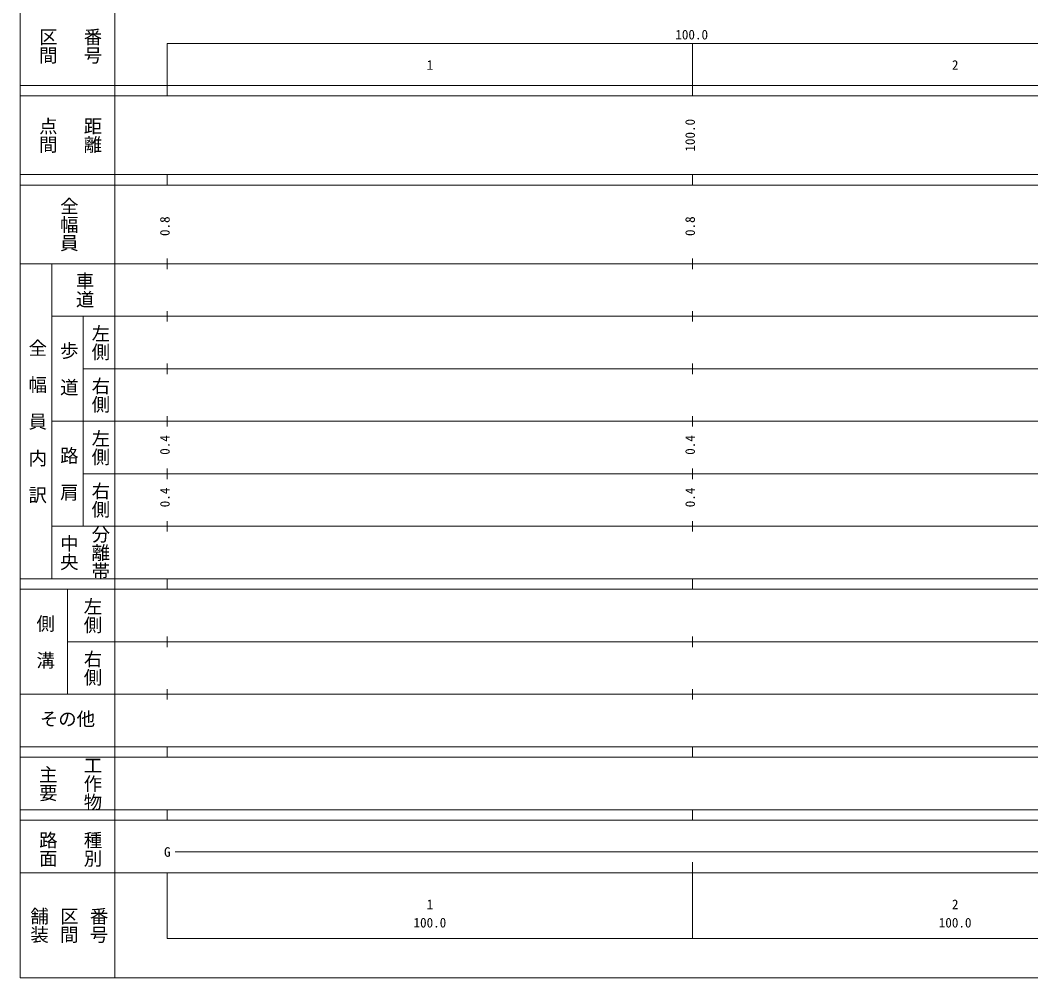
# Model space of a CAD drawing. Units: millimetres on the paper, enlarged 1000 times. Extents: x 60658 to 700658, y 3130 to 363130.
# Drawn here: x 60658 to 253054, y 3130 to 185539 of the extents above; entities that cross this region are included whole.
import ezdxf
from ezdxf.enums import TextEntityAlignment as Align

# ---------------------------------------------------------------- set-up
doc = ezdxf.new("R2010")
doc.units = ezdxf.units.MM
doc.header["$LTSCALE"] = 1000
doc.layers.add('S-SUV', color=7, linetype='Continuous', lineweight=13)
doc.styles.add('@ＭＳ ゴシック', font='')
doc.styles.add('ＭＳ ゴシック', font='')
doc.styles.get('@ＭＳ ゴシック').set_extended_font_data('@MS Gothic')
doc.styles.get('ＭＳ ゴシック').set_extended_font_data('MS Gothic')

msp = doc.modelspace()

# ---------------------------------------------------------------- linework, layer by layer
at = {"layer": 'S-SUV'}
for p, q in [((60658, 363130), (60658, 3130)), ((78658, 353130), (78658, 3130)), ((88658, 181130), (599658, 181130)), ((88658, 181130), (88658, 171130)), ((188658, 171130), (188658, 181130)), ((60658, 173130), (599658, 173130)), ((60658, 171130), (599658, 171130)), ((60658, 156130), (599658, 156130)), ((88658, 154130), (88658, 156130)), ((188658, 154130), (188658, 156130)), ((60658, 154130), (599658, 154130)), ((60658, 139130), (599658, 139130)), ((66658, 79130), (66658, 139130)), ((88658, 138130), (88658, 140130)), ((188658, 138130), (188658, 140130)), ((66658, 129130), (599658, 129130)), ((72658, 129130), (72658, 89130)), ((88658, 128130), (88658, 130130)), ((188658, 128130), (188658, 130130)), ((88658, 118130), (88658, 120130)), ((188658, 118130), (188658, 120130)), ((72658, 119130), (599658, 119130)), ((88658, 108130), (88658, 110130)), ((188658, 108130), (188658, 110130)), ((66658, 109130), (599658, 109130)), ((88658, 98130), (88658, 100130)), ((188658, 98130), (188658, 100130)), ((72658, 99130), (599658, 99130)), ((66658, 89130), (599658, 89130)), ((88658, 88130), (88658, 90130)), ((188658, 88130), (188658, 90130)), ((60658, 79130), (599658, 79130)), ((88658, 77130), (88658, 79130)), ((188658, 77130), (188658, 79130)), ((60658, 77130), (599658, 77130)), ((69658, 77130), (69658, 57130)), ((88658, 66130), (88658, 68130)), ((188658, 66130), (188658, 68130)), ((69658, 67130), (599658, 67130)), ((88658, 56130), (88658, 58130)), ((188658, 56130), (188658, 58130)), ((60658, 57130), (599658, 57130)), ((60658, 47130), (599658, 47130)), ((88658, 45130), (88658, 47130)), ((188658, 45130), (188658, 47130)), ((60658, 45130), (599658, 45130)), ((60658, 35130), (599658, 35130)), ((88658, 33130), (88658, 35130)), ((188658, 33130), (188658, 35130)), ((60658, 33130), (599658, 33130)), ((90158, 27130), (587158, 27130)), ((188658, 10630), (188658, 25130)), ((60658, 23130), (599658, 23130)), ((88658, 23130), (88658, 10630)), ((88658, 10630), (599658, 10630)), ((60658, 3130), (700658, 3130))]:
    msp.add_line(p, q, dxfattribs=at)

# ---------------------------------------------------------------- texts
for s, height, rotation, style, p in [('区間', 2566, 270, '@ＭＳ ゴシック', (63908, 184130)), ('番号', 2566, 270, '@ＭＳ ゴシック', (72408, 184130)), ('点間', 2566, 270, '@ＭＳ ゴシック', (63908, 167130)), ('距離', 2566, 270, '@ＭＳ ゴシック', (72408, 167130)), ('100.0', 1833, 90, 'ＭＳ ゴシック', (189658, 160505)), ('全幅員', 2566, 270, '@ＭＳ ゴシック', (67908, 151880)), ('0.8', 1833, 90, 'ＭＳ ゴシック', (89658, 144429)), ('0.8', 1833, 90, 'ＭＳ ゴシック', (189658, 144429)), ('車道', 2566, 270, '@ＭＳ ゴシック', (70908, 137630)), ('左側', 2566, 270, '@ＭＳ ゴシック', (73908, 127630)), ('全\u3000幅\u3000員\u3000内\u3000訳', 2566, 270, '@ＭＳ ゴシック', (61908, 124880)), ('歩\u3000道', 2566, 270, '@ＭＳ ゴシック', (67908, 124380)), ('右側', 2566, 270, '@ＭＳ ゴシック', (73908, 117630)), ('左側', 2566, 270, '@ＭＳ ゴシック', (73908, 107630)), ('0.4', 1833, 90, 'ＭＳ ゴシック', (89658, 102755)), ('0.4', 1833, 90, 'ＭＳ ゴシック', (189658, 102755)), ('路\u3000肩', 2566, 270, '@ＭＳ ゴシック', (67908, 104380)), ('右側', 2566, 270, '@ＭＳ ゴシック', (73908, 97630)), ('0.4', 1833, 90, 'ＭＳ ゴシック', (89658, 92755)), ('0.4', 1833, 90, 'ＭＳ ゴシック', (189658, 92755)), ('分離帯', 2566, 270, '@ＭＳ ゴシック', (73908, 89380)), ('中央', 2566, 270, '@ＭＳ ゴシック', (67908, 87630)), ('左側', 2566, 270, '@ＭＳ ゴシック', (72408, 75630)), ('側\u3000溝', 2566, 270, '@ＭＳ ゴシック', (63408, 72380)), ('右側', 2566, 270, '@ＭＳ ゴシック', (72408, 65630)), ('工作物', 2566, 270, '@ＭＳ ゴシック', (72408, 45380)), ('主要', 2566, 270, '@ＭＳ ゴシック', (63908, 43630)), ('路面', 2566, 270, '@ＭＳ ゴシック', (63908, 31130)), ('種別', 2566, 270, '@ＭＳ ゴシック', (72408, 31130)), ('舗装', 2566, 270, '@ＭＳ ゴシック', (62241, 16630)), ('区間', 2566, 270, '@ＭＳ ゴシック', (67908, 16630)), ('番号', 2566, 270, '@ＭＳ ゴシック', (73574, 16630))]:
    msp.add_text(s, height=height, rotation=rotation, dxfattribs=dict(at, style=style)).set_placement(p, align=Align.BOTTOM_LEFT)
at = {"layer": 'S-SUV', "style": 'ＭＳ ゴシック'}
for s, height, p in [('100.0', 1833, (185377, 181325)), ('1', 1833, (138033, 175535)), ('2', 1833, (238033, 175535)), ('その他', 2566, (64408, 50380)), ('G', 1833, (88033, 25630)), ('1', 1833, (138033, 15653)), ('2', 1833, (238033, 15653)), ('100.0', 1833, (135533, 12163)), ('100.0', 1833, (235533, 12163))]:
    msp.add_text(s, height=height, dxfattribs=at).set_placement(p, align=Align.BOTTOM_LEFT)

doc.saveas('drawing.dxf')
